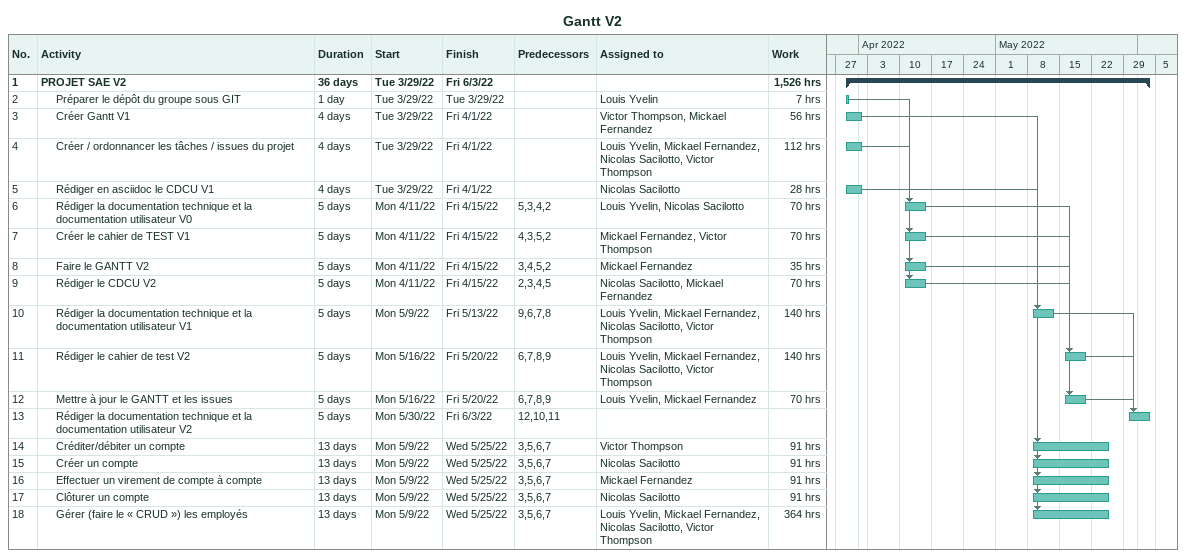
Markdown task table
Gantt V2

| ID | Level | Task | Duration | Start | Finish | Predecessors | Resources | Work (h) |
|---|---|---|---|---|---|---|---|---|
| 1 | 1 | **PROJET SAE V2** | 36d | 2022-03-29 | 2022-06-03 |  |  | 1526 |
| 2 | 2 | Préparer le dépôt du groupe sous GIT | 1d | 2022-03-29 | 2022-03-29 |  | Louis Yvelin | 7 |
| 3 | 2 | Créer Gantt V1 | 4d | 2022-03-29 | 2022-04-01 |  | Victor Thompson, Mickael Fernandez | 56 |
| 4 | 2 | Créer / ordonnancer les tâches / issues du projet | 4d | 2022-03-29 | 2022-04-01 |  | Louis Yvelin, Mickael Fernandez, Nicolas Sacilotto, Victor Thompson | 112 |
| 5 | 2 | Rédiger en asciidoc le CDCU V1 | 4d | 2022-03-29 | 2022-04-01 |  | Nicolas Sacilotto | 28 |
| 6 | 2 | Rédiger la documentation technique et la documentation utilisateur V0 | 5d | 2022-04-11 | 2022-04-15 | 5, 3, 4, 2 | Louis Yvelin, Nicolas Sacilotto | 70 |
| 7 | 2 | Créer le cahier de TEST V1 | 5d | 2022-04-11 | 2022-04-15 | 4, 3, 5, 2 | Mickael Fernandez, Victor Thompson | 70 |
| 8 | 2 | Faire le GANTT V2 | 5d | 2022-04-11 | 2022-04-15 | 3, 4, 5, 2 | Mickael Fernandez | 35 |
| 9 | 2 | Rédiger le CDCU V2 | 5d | 2022-04-11 | 2022-04-15 | 2, 3, 4, 5 | Nicolas Sacilotto, Mickael Fernandez | 70 |
| 10 | 2 | Rédiger la documentation technique et la documentation utilisateur V1 | 5d | 2022-05-09 | 2022-05-13 | 9, 6, 7, 8 | Louis Yvelin, Mickael Fernandez, Nicolas Sacilotto, Victor Thompson | 140 |
| 11 | 2 | Rédiger le cahier de test V2 | 5d | 2022-05-16 | 2022-05-20 | 6, 7, 8, 9 | Louis Yvelin, Mickael Fernandez, Nicolas Sacilotto, Victor Thompson | 140 |
| 12 | 2 | Mettre à jour le GANTT et les issues | 5d | 2022-05-16 | 2022-05-20 | 6, 7, 8, 9 | Louis Yvelin, Mickael Fernandez | 70 |
| 13 | 2 | Rédiger la documentation technique et la documentation utilisateur V2 | 5d | 2022-05-30 | 2022-06-03 | 12, 10, 11 |  |  |
| 14 | 2 | Créditer/débiter un compte | 13d | 2022-05-09 | 2022-05-25 | 3, 5, 6, 7 | Victor Thompson | 91 |
| 15 | 2 | Créer un compte | 13d | 2022-05-09 | 2022-05-25 | 3, 5, 6, 7 | Nicolas Sacilotto | 91 |
| 16 | 2 | Effectuer un virement de compte à compte | 13d | 2022-05-09 | 2022-05-25 | 3, 5, 6, 7 | Mickael Fernandez | 91 |
| 17 | 2 | Clôturer un compte | 13d | 2022-05-09 | 2022-05-25 | 3, 5, 6, 7 | Nicolas Sacilotto | 91 |
| 18 | 2 | Gérer (faire le « CRUD ») les employés | 13d | 2022-05-09 | 2022-05-25 | 3, 5, 6, 7 | Louis Yvelin, Mickael Fernandez, Nicolas Sacilotto, Victor Thompson | 364 |
